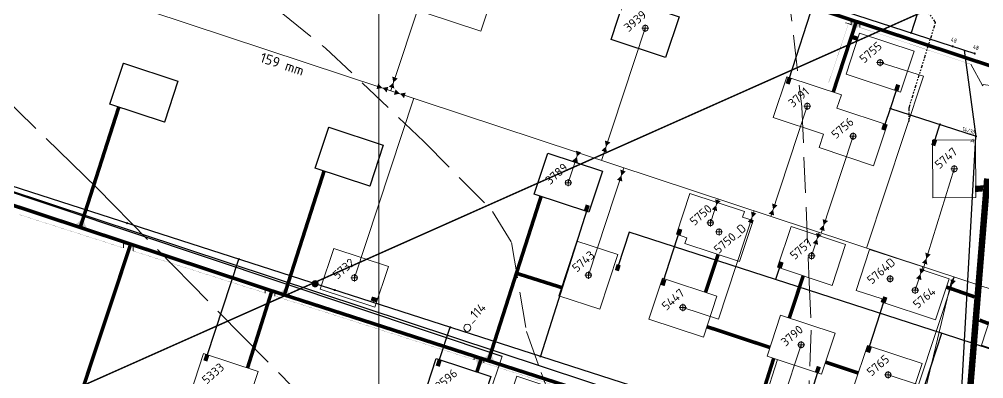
# Model space of a CAD drawing. Header units: millimetres. Extents: x 519 to 9564855, y -810 to 5021775.
# Drawn here: x 9528499 to 9529843, y 5002274 to 5002775 of the extents above; entities that cross this region are included whole.
import ezdxf

# ---------------------------------------------------------------- set-up
doc = ezdxf.new("R2010")
doc.units = ezdxf.units.MM
doc.header["$LTSCALE"] = 2
doc.header["$MEASUREMENT"] = 0
doc.header["$PDMODE"] = 2
doc.header["$PDSIZE"] = 5
for name, pattern in [('92051501$0$GROUND1', [60, 50, -10]), ('92051501$0$GROUND2', [35, 25, -10]), ('ACAD_ISO04W100', [30, 24, -3, 0, -3]), ('DASHED2', [9.525, 6.35, -3.175]), ('Трубопровод подводный под дном', [9.5, 2.25, -1, 1, -1, 1, -1, 2.25])]:
    doc.linetypes.add(name, pattern=pattern)
for name, color, linetype in [('160 скважин на 2012 год', 7, 'Continuous'), ('164 скв. на 2011 год (измененные)', 121, 'Continuous'), ('Existing roads', 41, 'Continuous'), ('Future Roads', 44, 'Continuous'), ('GRID_PULKOVO', 7, 'Continuous'), ('OilColl&Flowlines', 3, 'Continuous'), ('OLD WELLS(dr.bfr2000)', 24, 'Continuous'), ('ROAD_FIELD', 255, '92051501$0$GROUND2'), ('ROAD_GROUND', 9, 'Continuous'), ('Stage 9.Frame&Text', 7, 'Continuous'), ('МГ-земельный участок', 7, 'Continuous')]:
    doc.layers.add(name, color=color, linetype=linetype)
for name, color, linetype, lineweight in [('160 скважин на 2012 год - Электрика', 192, 'Continuous', 30), ('160 скважин на2012 год.Выкидные линии', 5, 'Continuous', 30), ('severniy kollektor', 3, 'ACAD_ISO04W100', 30), ('WELLS(drilled after 2000y)', 6, 'Continuous', 40), ('Нефтепровод', 94, 'g5_122_n', 30), ('Скважины на 2023 год', 201, 'Continuous', 20), ('Электро', 1, 'Continuous', 30), ('Электроснаб', 1, 'Continuous', 18), ('Электроснабжене', 1, 'Continuous', 18)]:
    doc.layers.add(name, color=color, linetype=linetype, lineweight=lineweight)
doc.styles.add('92051501$0$STANDARD', font='simplex.shx')
doc.styles.add('Elect', font='isocpeur.ttf')
doc.styles.add('GeoApp', font='', dxfattribs={"height": 1})
doc.styles.get("Standard").update_dxf_attribs({"font": 'isocpeur.ttf', "width": 0.5})
doc.styles.get('GeoApp').set_extended_font_data('D431', italic=True)
doc.linetypes.add('g5_122_n', pattern='A,1,-1,1.5,-0.3,["Н",GeoApp,S=1,R=0,X=0,Y=-0.5],-1.5,1.5,-1,4,-1,4,-1,3', length=20.8)
doc.linetypes.add('GAS_LINE', pattern='A,0.5,-0.2,["G",92051501$0$STANDARD,S=0.1,R=0,X=-0.1,Y=-0.05],-0.05', length=0.75)

# ---------------------------------------------------------------- blocks, each defined once
blk = doc.blocks.new('92051501$0$WELLPAD')
at = {"flags": 128}
blk.add_lwpolyline([(40, -30), (-40, -30), (-40, 30), (40, 30)], close=True, dxfattribs=at)

msp = doc.modelspace()

# ---------------------------------------------------------------- hatches: boundary and pattern name
at = {"linetype": 'ByBlock', "lineweight": 0, "ltscale": 80}
h = msp.add_hatch(color=9, dxfattribs=at)
h.set_gradient(color1=(194, 199, 198), color2=(201, 207, 205), tint=1)
h.paths.add_polyline_path([(9529830.72696, 5002534.74676), (9529841.00768, 5002535.19953), (9529842.01883, 5002543.79188), (9529830.66815, 5002543.13715)])
at = {"layer": '160 скважин на 2012 год - Электрика', "lineweight": 0, "ltscale": 7.5}
msp.add_hatch(color=1, dxfattribs=at).paths.add_polyline_path([(9528990.64879, 5002389.06483), (9528988.82273, 5002383.44246), (9528997.01937, 5002380.78032), (9528998.84543, 5002386.40269)])
at = {"layer": 'Future Roads', "linetype": 'ByBlock', "lineweight": 0, "ltscale": 25}
h = msp.add_hatch(color=41, dxfattribs=at)
edge = h.paths.add_edge_path()
edge.add_line((9529664.32811, 5002761.38502), (9529659.58208, 5002762.97686))
edge.add_arc((9529639.17922, 5002760.24894), 20.58442, 367.61544673, 401.50735806)
edge.add_line((9529654.59429, 5002773.89057), (9529672.75396, 5002767.88187))
edge.add_arc((9529684.39191, 5002744.07625), 26.4981, 476.05282574, 499.21610864)
h = msp.add_hatch(color=41, dxfattribs=at)
edge = h.paths.add_edge_path()
edge.add_line((9528585.09884, 5002495.69292), (9528589.84487, 5002494.10107))
edge.add_arc((9528610.24773, 5002496.82899), 20.58442, 187.61544673, 221.50735806)
edge.add_line((9528594.83266, 5002483.18736), (9528576.673, 5002489.19607))
edge.add_arc((9528565.03504, 5002513.00168), 26.4981, 296.05282574, 319.21610865)
h = msp.add_hatch(color=41, dxfattribs=at)
edge = h.paths.add_edge_path()
edge.add_line((9528868.84467, 5002400.18), (9528873.5907, 5002398.58816))
edge.add_arc((9528893.99356, 5002401.31608), 20.58442, 187.61544673, 221.50735806)
edge.add_line((9528878.57849, 5002387.67445), (9528860.41883, 5002393.68315))
edge.add_arc((9528848.78087, 5002417.48876), 26.4981, 296.05282574, 319.21610865)
h = msp.add_hatch(color=41, dxfattribs=at)
edge = h.paths.add_edge_path()
edge.add_line((9529141.90842, 5002292.83983), (9529137.16239, 5002294.43167))
edge.add_arc((9529116.75952, 5002291.70375), 20.58442, 367.61544673, 401.50735806)
edge.add_line((9529132.17459, 5002305.34538), (9529150.33426, 5002299.33668))
edge.add_arc((9529161.97221, 5002275.53107), 26.4981, 476.05282574, 499.21610864)
h = msp.add_hatch(color=41, dxfattribs=at)
edge = h.paths.add_edge_path()
edge.add_line((9529153.18339, 5002309.01816), (9529157.92942, 5002307.42631))
edge.add_arc((9529178.33228, 5002310.15423), 20.58442, 187.61544673, 221.50735806)
edge.add_line((9529162.91721, 5002296.5126), (9529144.75755, 5002302.52131))
edge.add_arc((9529133.11959, 5002326.32692), 26.4981, 296.05282574, 319.21610865)
at = {"layer": 'Электро', "ltscale": 7.5}
for points in [[(9529574.95264, 5002692.46344), (9529569.32052, 5002694.2592), (9529566.70255, 5002686.04835), (9529572.33467, 5002684.25258)], [(9529726.19363, 5002683.26218), (9529720.56151, 5002685.05794), (9529717.94354, 5002676.84709), (9529723.57566, 5002675.05133)], [(9529708.04716, 5002628.25104), (9529702.41504, 5002630.04681), (9529699.79706, 5002621.83595), (9529705.42918, 5002620.04019)], [(9529777.66434, 5002606.59327), (9529772.03222, 5002608.38903), (9529769.41424, 5002600.17818), (9529775.04636, 5002598.38241)], [(9529294.00992, 5002515.46256), (9529288.38755, 5002517.28861), (9529285.72541, 5002509.09197), (9529291.34778, 5002507.26592)], [(9529337.05838, 5002432.36401), (9529331.42625, 5002434.15977), (9529328.80828, 5002425.94892), (9529334.4404, 5002424.15315)], [(9529400.7008, 5002411.68533), (9529395.06868, 5002413.48109), (9529392.4507, 5002405.27024), (9529398.08283, 5002403.47448)], [(9529686.76109, 5002318.47832), (9529681.12897, 5002320.27408), (9529678.511, 5002312.06323), (9529684.14312, 5002310.26746)], [(9529087.65073, 5002299.15393), (9529082.02836, 5002300.97998), (9529079.36622, 5002292.78334), (9529084.9886, 5002290.95729)], [(9529615.77104, 5002290.51404), (9529610.14867, 5002292.3401), (9529607.48653, 5002284.14346), (9529613.10891, 5002282.3174)]]:
    msp.add_hatch(color=256, dxfattribs=at).paths.add_polyline_path(points)
at = {"layer": 'Электро', "ltscale": 25}
for points in [[(9529422.80696, 5002482.11016), (9529417.17484, 5002483.90592), (9529414.55687, 5002475.69507), (9529420.18899, 5002473.8993)], [(9529563.82313, 5002436.29123), (9529558.19101, 5002438.08699), (9529555.57303, 5002429.87614), (9529561.20515, 5002428.08038)], [(9529708.35615, 5002387.47398), (9529702.72403, 5002389.26974), (9529700.10605, 5002381.05889), (9529705.73818, 5002379.26312)]]:
    msp.add_hatch(color=256, dxfattribs=at).paths.add_polyline_path(points)
at = {"layer": 'Электро', "ltscale": 0.5}
msp.add_hatch(color=256, dxfattribs=at).paths.add_polyline_path([(9528764.00649, 5002306.5072), (9528758.37437, 5002308.30296), (9528755.7564, 5002300.09211), (9528761.38852, 5002298.29635)])
at = {"layer": 'Электроснаб', "linetype": 'ByBlock', "lineweight": 0, "ltscale": 7.5}
for points in [[(9529574.95264, 5002692.46344), (9529569.32052, 5002694.2592), (9529566.70255, 5002686.04835), (9529572.33467, 5002684.25258)], [(9529726.19363, 5002683.26218), (9529720.56151, 5002685.05794), (9529717.94354, 5002676.84709), (9529723.57566, 5002675.05133)], [(9529708.04716, 5002628.25104), (9529702.41504, 5002630.04681), (9529699.79706, 5002621.83595), (9529705.42918, 5002620.04019)], [(9529777.66434, 5002606.59327), (9529772.03222, 5002608.38903), (9529769.41424, 5002600.17818), (9529775.04636, 5002598.38241)], [(9529294.00992, 5002515.46256), (9529288.38755, 5002517.28861), (9529285.72541, 5002509.09197), (9529291.34778, 5002507.26592)], [(9529337.05838, 5002432.36401), (9529331.42625, 5002434.15977), (9529328.80828, 5002425.94892), (9529334.4404, 5002424.15315)], [(9529400.7008, 5002411.68533), (9529395.06868, 5002413.48109), (9529392.4507, 5002405.27024), (9529398.08283, 5002403.47448)], [(9529686.76109, 5002318.47832), (9529681.12897, 5002320.27408), (9529678.511, 5002312.06323), (9529684.14312, 5002310.26746)], [(9529087.65073, 5002299.15393), (9529082.02836, 5002300.97998), (9529079.36622, 5002292.78334), (9529084.9886, 5002290.95729)], [(9529615.77104, 5002290.51404), (9529610.14867, 5002292.3401), (9529607.48653, 5002284.14346), (9529613.10891, 5002282.3174)]]:
    msp.add_hatch(color=1, dxfattribs=at).paths.add_polyline_path(points)
at = {"layer": 'Электроснаб', "linetype": 'ByBlock', "lineweight": 0, "ltscale": 25}
for points in [[(9529422.80696, 5002482.11016), (9529417.17484, 5002483.90592), (9529414.55687, 5002475.69507), (9529420.18899, 5002473.8993)], [(9529563.82313, 5002436.29123), (9529558.19101, 5002438.08699), (9529555.57303, 5002429.87614), (9529561.20515, 5002428.08038)], [(9529708.35615, 5002387.47398), (9529702.72403, 5002389.26974), (9529700.10605, 5002381.05889), (9529705.73818, 5002379.26312)]]:
    msp.add_hatch(color=1, dxfattribs=at).paths.add_polyline_path(points)
at = {"layer": 'Электроснаб', "linetype": 'ByBlock', "lineweight": 0, "ltscale": 0.5}
msp.add_hatch(color=1, dxfattribs=at).paths.add_polyline_path([(9528764.00649, 5002306.5072), (9528758.37437, 5002308.30296), (9528755.7564, 5002300.09211), (9528761.38852, 5002298.29635)])
at = {"layer": 'Электроснабжене', "linetype": 'ByBlock', "lineweight": 0, "ltscale": 7.5}
for points in [[(9529574.95264, 5002692.46344), (9529569.32052, 5002694.2592), (9529566.70255, 5002686.04835), (9529572.33467, 5002684.25258)], [(9529726.19363, 5002683.26218), (9529720.56151, 5002685.05794), (9529717.94354, 5002676.84709), (9529723.57566, 5002675.05133)], [(9529708.04716, 5002628.25104), (9529702.41504, 5002630.04681), (9529699.79706, 5002621.83595), (9529705.42918, 5002620.04019)], [(9529777.66434, 5002606.59327), (9529772.03222, 5002608.38903), (9529769.41424, 5002600.17818), (9529775.04636, 5002598.38241)], [(9529294.00992, 5002515.46256), (9529288.38755, 5002517.28861), (9529285.72541, 5002509.09197), (9529291.34778, 5002507.26592)], [(9529337.05838, 5002432.36401), (9529331.42625, 5002434.15977), (9529328.80828, 5002425.94892), (9529334.4404, 5002424.15315)], [(9529400.7008, 5002411.68533), (9529395.06868, 5002413.48109), (9529392.4507, 5002405.27024), (9529398.08283, 5002403.47448)], [(9529686.76109, 5002318.47832), (9529681.12897, 5002320.27408), (9529678.511, 5002312.06323), (9529684.14312, 5002310.26746)], [(9529087.65073, 5002299.15393), (9529082.02836, 5002300.97998), (9529079.36622, 5002292.78334), (9529084.9886, 5002290.95729)], [(9529615.77104, 5002290.51404), (9529610.14867, 5002292.3401), (9529607.48653, 5002284.14346), (9529613.10891, 5002282.3174)]]:
    msp.add_hatch(color=1, dxfattribs=at).paths.add_polyline_path(points)
at = {"layer": 'Электроснабжене', "linetype": 'ByBlock', "lineweight": 0, "ltscale": 25}
for points in [[(9529422.80696, 5002482.11016), (9529417.17484, 5002483.90592), (9529414.55687, 5002475.69507), (9529420.18899, 5002473.8993)], [(9529563.82313, 5002436.29123), (9529558.19101, 5002438.08699), (9529555.57303, 5002429.87614), (9529561.20515, 5002428.08038)], [(9529708.35615, 5002387.47398), (9529702.72403, 5002389.26974), (9529700.10605, 5002381.05889), (9529705.73818, 5002379.26312)]]:
    msp.add_hatch(color=1, dxfattribs=at).paths.add_polyline_path(points)
at = {"layer": 'Электроснабжене', "linetype": 'ByBlock', "lineweight": 0, "ltscale": 0.5}
msp.add_hatch(color=1, dxfattribs=at).paths.add_polyline_path([(9528764.00649, 5002306.5072), (9528758.37437, 5002308.30296), (9528755.7564, 5002300.09211), (9528761.38852, 5002298.29635)])

# ---------------------------------------------------------------- linework, layer by layer
at = {"color": 4, "linetype": 'GAS_LINE', "lineweight": 0, "ltscale": 50}
for p, q in [((9529654.215, 5002769.173, -0.126), (9529650.28401, 5002770.496, -0.126)), ((9529658.179, 5002767.476, -0.127), (9529654.215, 5002769.173, -0.126)), ((9529658.179, 5002767.476, -0.127), (9529658.16082, 5002772.10296, -0.127)), ((9529658.16082, 5002772.10296, 24.39172), (9529670.01359, 5002768.5532, -0.073)), ((9529670.032, 5002763.867, -0.073), (9529670.01359, 5002768.5532, -0.073)), ((9529840.963, 5002682.79477, -0.146), (9529824.5, 5002712.644, -0.114)), ((9529841.499, 5002682.741, -0.146), (9529840.963, 5002682.79477, -0.146)), ((9529841.64465, 5002684.19274, 24.8), (9529841.499, 5002682.741, -0.146)), ((9529855.399, 5002682.741, 0.162), (9529841.64465, 5002684.19274, 24.8))]:
    msp.add_line(p, q, dxfattribs=at)
at = {"color": 4, "linetype": 'GAS_LINE', "lineweight": 0, "ltscale": 20}
for p, q in [((9528644.59695, 5002456.61685, -1.54238), (9528644.58807, 5002462.75103)), ((9528644.58807, 5002462.75103), (9528657.86104, 5002458.56165)), ((9528657.86991, 5002452.42747, 11.69047), (9528657.86104, 5002458.56165)), ((9528842.12145, 5002393.78938, -0.87103), (9528842.11563, 5002399.70126)), ((9528855.39431, 5002389.61138, 7.81847), (9528855.38849, 5002395.52326, 8.68951)), ((9529133.14549, 5002300.77932, 11.69047), (9529133.14354, 5002303.74432, -0.21852)), ((9529133.14354, 5002303.74432, -0.21852), (9529146.36607, 5002299.46745, -0.61752)), ((9529146.36214, 5002296.54005, 11.69047), (9529146.36607, 5002299.46745, -0.61752)), ((9529516.33851, 5002178.34748, -0.00001), (9529555.18465, 5002301.11202, 0.00001))]:
    msp.add_line(p, q, dxfattribs=at)
at = {"color": 0, "linetype": 'ByBlock', "lineweight": 0, "ltscale": 80}
for p, q in [((9528644.59145, 5002456.60838, -0.80703), (9528644.58807, 5002462.75103)), ((9528644.58807, 5002462.75103), (9528657.86104, 5002458.56165)), ((9528657.86442, 5002452.419, -0.80703), (9528657.86104, 5002458.56165)), ((9528842.12145, 5002393.78938, -0.87103), (9528842.11563, 5002399.70126)), ((9528842.11563, 5002399.70126), (9528855.38849, 5002395.52326, 8.68951)), ((9528855.39431, 5002389.61138, 7.81847), (9528855.38849, 5002395.52326, 8.68951))]:
    msp.add_line(p, q, dxfattribs=at)
at = {"color": 5, "linetype": 'Трубопровод подводный под дном', "lineweight": 30, "elevation": -26.715}
msp.add_lwpolyline([(9529738.8718, 5002632.9028), (9529738.5563, 5002652.0159), (9529775.5904, 5002770.8692), (9529738.7174, 5002822.9838), (9529774.8106, 5002999.6744), (9529775.9477, 5003023.3157), (9529768.2218, 5003075.0578), (9529760.4861, 5003111.9553), (9529752.2433, 5003141.9771), (9529740.5233, 5003174.607), (9529730.8312, 5003198.9422), (9529723.1535, 5003213.7883), (9529699.4124, 5003291.8568), (9529686.7263, 5003319.5429), (9529673.6971, 5003338.0508), (9529659.1637, 5003353.609), (9529603.7457, 5003395.3937), (9528631.6617, 5003875.9393), (9528080.7774, 5004147.6021), (9527413.1919, 5004600.0364)], dxfattribs=at)
at = {"color": 4, "linetype": 'GAS_LINE', "lineweight": 0, "ltscale": 20, "const_width": 0.2}
for points, elevation in [([(9529626.716, 5002687.466), (9529654.215, 5002769.173), (9529658.179, 5002767.476), (9529658.16082, 5002772.10296), (9529670.01359, 5002768.5532), (9529670.032, 5002763.867), (9529824.5, 5002712.644), (9529840.963, 5002682.79477), (9529841.499, 5002682.741), (9529841.64465, 5002684.19274), (9529855.399, 5002682.741), (9529855.399, 5002680.777), (9529877.073, 5002695.1), (9530032.427, 5002643.868), (9530032.73803, 5002644.803), (9530032.72697, 5002650.9703), (9530036.94394, 5002663.6103), (9530036.955, 5002657.443), (9530073.335, 5002767.206)], -1.291), ([(9529650.28401, 5002770.496), (9529654.215, 5002769.173)], -0.126), ([(9528499.74445, 5002503.00638), (9528644.59695, 5002456.61685), (9528644.58807, 5002462.75103), (9528657.86104, 5002458.56165), (9528657.86991, 5002452.42747), (9528842.12145, 5002393.78938), (9528842.11563, 5002399.70126), (9528855.38849, 5002395.52326), (9528855.39345, 5002389.61838), (9529133.14306, 5002300.78947), (9529133.14354, 5002303.74432), (9529146.36607, 5002299.46745), (9529146.36214, 5002296.54005), (9529424.46426, 5002207.7853)], -1.05303)]:
    msp.add_lwpolyline(points, dxfattribs=dict(at, elevation=elevation))
at = {"color": 3, "linetype": 'ByBlock', "lineweight": 0, "ltscale": 80}
for points in [[(9529698.3, 5002714.9), (9529758.61292, 5002696.08962)], [(9529758.61292, 5002696.08962), (9529679.33547, 5002456.49577)], [(9529660.6, 5002612.4), (9529615.95329, 5002477.46783)], [(9529292, 5002418.7), (9529341.49398, 5002568.28166)], [(9529747, 5002397.6), (9529757.88746, 5002430.50428)]]:
    msp.add_lwpolyline(points, dxfattribs=at)
at = {"color": 9, "linetype": 'ByBlock', "lineweight": 0, "ltscale": 80, "const_width": 0.2, "elevation": 0.00005}
msp.add_lwpolyline([(9529830.72696, 5002534.74676), (9529841.00768, 5002535.19953), (9529842.01883, 5002543.79188), (9529830.66815, 5002543.13715), (9529830.72696, 5002534.74676)], dxfattribs=at)
at = {"layer": '160 скважин на 2012 год', "color": 0, "linetype": 'ByBlock', "lineweight": 0, "elevation": 0.00005}
msp.add_lwpolyline([(9528918.69218, 5002399.0859), (9528994.6727, 5002373.94532), (9529013.52814, 5002430.93072), (9528937.54761, 5002456.0713)], close=True, dxfattribs=at)
at = {"layer": '160 скважин на 2012 год', "color": 0, "linetype": 'ByBlock', "lineweight": 0}
msp.add_circle((9528966.1, 5002415.1), 4, dxfattribs=at)
msp.add_point((9528966.1, 5002415.1), dxfattribs=at)
at = {"layer": '160 скважин на 2012 год - Электрика', "color": 1, "linetype": 'ByBlock', "lineweight": 0, "ltscale": 80}
msp.add_line((9528993.71297, 5002384.35599), (9528992.59275, 5002380.62418), dxfattribs=at)
at = {"layer": '160 скважин на 2012 год - Электрика', "color": 1, "linetype": 'ByBlock', "lineweight": 0, "ltscale": 80, "const_width": 5, "flags": 128}
msp.add_lwpolyline([(9528908.97894, 5002406.78155, 1), (9528913.97884, 5002406.75008, 1)], format="xyb", close=True, dxfattribs=at)
at = {"layer": '160 скважин на2012 год.Выкидные линии', "color": 3, "linetype": 'ByBlock', "lineweight": 0, "ltscale": 80}
msp.add_lwpolyline([(9528966.1, 5002415.1), (9529048.82728, 5002665.12)], dxfattribs=at)
at = {"layer": '164 скв. на 2011 год (измененные)', "color": 0, "linetype": 'ByBlock', "lineweight": 0, "elevation": 0.00005}
for points in [[(9529650.89218, 5002698.8859), (9529726.8727, 5002673.74532), (9529745.72814, 5002730.73072), (9529669.74761, 5002755.8713)], [(9529771.19268, 5002606.66025), (9529771.75362, 5002526.63042), (9529831.77599, 5002527.05112), (9529831.21506, 5002607.08095)], [(9529555.39218, 5002429.6859), (9529631.3727, 5002404.54532), (9529650.22814, 5002461.53072), (9529574.24761, 5002486.6713)], [(9529275.876, 5002466.07056), (9529250.9117, 5002390.03193), (9529307.94067, 5002371.30871), (9529332.90497, 5002447.34733)], [(9529376.19218, 5002357.5859), (9529452.1727, 5002332.44532), (9529471.02814, 5002389.43072), (9529395.04761, 5002414.5713)], [(9529661.89218, 5002263.8859), (9529737.8727, 5002238.74532), (9529756.72814, 5002295.73072), (9529680.74761, 5002320.8713)], [(9529173.39218, 5002221.0859), (9529249.3727, 5002195.94532), (9529268.22814, 5002252.93072), (9529192.24761, 5002278.0713)]]:
    msp.add_lwpolyline(points, close=True, dxfattribs=at)
for points in [[(9529619.40218, 5002615.15395), (9529613.19218, 5002596.3859), (9529689.1727, 5002571.24532), (9529708.02814, 5002628.23072), (9529638.11813, 5002651.36267)], [(9529700.98384, 5002385.79183), (9529699.59218, 5002381.5859), (9529775.5727, 5002356.44532), (9529794.42814, 5002413.43072), (9529757.99677, 5002425.4852)]]:
    msp.add_lwpolyline(points, dxfattribs=at)
at = {"layer": '164 скв. на 2011 год (измененные)', "color": 0, "linetype": 'ByBlock', "lineweight": 0}
msp.add_lwpolyline([(9529506.69493, 5002499.57258), (9529509.32814, 5002507.53072), (9529433.34761, 5002532.6713), (9529414.49218, 5002475.6859), (9529429.12538, 5002470.84404)], dxfattribs=at)
msp.add_lwpolyline([(9529839.28693, 5002321.3859), (9529915.26746, 5002296.24532), (9529934.12289, 5002353.23072), (9529858.14237, 5002378.3713)], close=True, dxfattribs=at)
for centre in [(9529698.3, 5002714.9), (9529660.6, 5002612.4), (9529801.6, 5002566.8), (9529461.9, 5002491.7), (9529602.8, 5002445.7), (9529292, 5002418.7), (9529747, 5002397.6), (9529423.6, 5002373.6), (9529709.3, 5002279.9)]:
    msp.add_circle(centre, 4, dxfattribs=at)
for p in [(9529698.3, 5002714.9), (9529660.6, 5002612.4), (9529801.6, 5002566.8), (9529461.9, 5002491.7), (9529602.8, 5002445.7), (9529292, 5002418.7), (9529747, 5002397.6), (9529423.6, 5002373.6), (9529709.3, 5002279.9)]:
    msp.add_point(p, dxfattribs=at)
at = {"layer": 'DEFPOINTS', "lineweight": 0, "ltscale": 80}
msp.add_point((9529371.3, 5002762.9), dxfattribs=at)
at = {"layer": 'Existing roads', "linetype": 'ByBlock', "lineweight": 0, "ltscale": 80, "const_width": 6, "elevation": 0.00005}
msp.add_lwpolyline([(9529658.21163, 5002750.94136), (9529667.13899, 5002747.98746)], dxfattribs=at)
at = {"layer": 'Existing roads', "lineweight": 0, "const_width": 5, "elevation": 0.00005, "flags": 128}
for points in [[(9529472.63129, 5002447.6193), (9529454.97857, 5002394.26877)], [(9528817.37631, 5002289.62076), (9528851.04517, 5002396.30949)], [(9529550.06028, 5002302.80759), (9529512.19187, 5002182.97126)]]:
    msp.add_lwpolyline(points, dxfattribs=at)
at = {"layer": 'Existing roads', "lineweight": 0, "const_width": 5, "flags": 128}
for points in [[(9529191.80543, 5002421.3745), (9529254.67657, 5002401.51874)], [(9529591.22009, 5002417.8311), (9529571.56946, 5002358.44245)], [(9529456.99026, 5002347.00508), (9529544.779, 5002317.95738)], [(9529622.30726, 5002297.49439), (9529668.00905, 5002282.37249)]]:
    msp.add_lwpolyline(points, dxfattribs=at)
at = {"layer": 'Existing roads', "lineweight": 0, "const_width": 5}
msp.add_lwpolyline([(9528859.47942, 5002394.1399), (9530331.5411, 5001919.29882)], dxfattribs=at)
at = {"layer": 'Existing roads', "lineweight": 0, "const_width": 5, "elevation": 0.00005}
msp.add_lwpolyline([(9529829.661, 5002388.50467), (9529790.70564, 5002402.18049)], dxfattribs=at)
at = {"layer": 'Future Roads', "color": 41, "linetype": 'ByBlock', "lineweight": 0, "const_width": 5}
for points in [[(9531951.99889, 5002015.76548), (9529174.31087, 5002934.40004)], [(9528859.47942, 5002394.1399), (9527954.84478, 5002693.46712)]]:
    msp.add_lwpolyline(points, dxfattribs=at)
at = {"layer": 'Future Roads', "color": 41, "linetype": 'ByBlock', "lineweight": 0, "const_width": 5, "elevation": 0.00005}
for points in [[(9529632.87537, 5002673.49955), (9529665.11244, 5002772.03409)], [(9528638.03888, 5002652.86752), (9528584.31671, 5002485.18626)], [(9528923.9495, 5002563.89709), (9528868.61783, 5002391.19214)], [(9529226.12666, 5002528.50024), (9529152.76972, 5002299.53362)], [(9529136.74228, 5002283.87824), (9529143.05795, 5002303.18247)]]:
    msp.add_lwpolyline(points, dxfattribs=at)
at = {"layer": 'Future Roads', "color": 41, "linetype": 'ByBlock', "lineweight": 0, "const_width": 5}
msp.add_lwpolyline([(9528654.70895, 5002462.17375), (9528516.63994, 5002046.33608, -0.2401171577), (9528447.48054, 5002033.54833), (9527738.05694, 5002268.28374)], format="xyb", dxfattribs=at)
at = {"layer": 'Future Roads', "color": 254, "linetype": 'ByBlock', "lineweight": 0, "const_width": 5, "elevation": 0.00005}
msp.add_lwpolyline([(9529848.87391, 5002351.41073), (9529836.60831, 5002356.15957)], dxfattribs=at)
at = {"layer": 'GRID_PULKOVO', "lineweight": 0}
msp.add_line((9529000, 5011000), (9529000, 4992000), dxfattribs=at)
at = {"layer": 'OilColl&Flowlines', "color": 3, "linetype": 'ByBlock', "lineweight": 0, "ltscale": 25}
msp.add_line((9529016.72284, 5002675.83288), (9529185.00922, 5003184.43245), dxfattribs=at)
at = {"layer": 'OilColl&Flowlines', "color": 3, "linetype": 'ByBlock', "lineweight": 0}
for p, q in [((9528113.79608, 5002974.50562), (9533711.21889, 5001122.41542)), ((9529371.3, 5002762.9), (9529310.31635, 5002578.5936)), ((9529596.9, 5002654.3), (9529546.04339, 5002500.59981)), ((9529264, 5002547.6), (9529277.79331, 5002589.2865))]:
    msp.add_line(p, q, dxfattribs=at)
at = {"layer": 'OilColl&Flowlines', "linetype": 'ByBlock', "lineweight": 0, "ltscale": 200}
for p, q in [((9529801.6, 5002566.8), (9529758.99178, 5002430.13888)), ((9529461.9, 5002491.7), (9529472.85743, 5002524.81577)), ((9529473.06772, 5002357.26512, 0.00007), (9529523.01582, 5002508.21923)), ((9529602.8, 5002445.7), (9529613.57212, 5002478.25572)), ((9529751.6733, 5002265.72329), (9529801.42935, 5002416.09702)), ((9529423.7, 5002373.6), (9529473.06772, 5002357.26512, 0.00007)), ((9529709.3, 5002279.9), (9529751.6733, 5002265.72329))]:
    msp.add_line(p, q, dxfattribs=at)
at = {"layer": 'OilColl&Flowlines', "linetype": 'ByBlock', "lineweight": 0}
msp.add_line((9529588.2, 5002321.8), (9529482.84435, 5002003.39137), dxfattribs=at)
at = {"layer": 'OilColl&Flowlines', "color": 3, "linetype": 'ByBlock', "lineweight": 0}
for points in [[(9529022.68852, 5002694.05327, 8, 0, 0), (9529020.30802, 5002687.04144, 0, 8, 0), (9529017.92567, 5002680.02418, 8, 8, 0)], [(9529012.19479, 5002677.32061, 8, 0, 0), (9529005.14137, 5002679.57491, 0, 8, 0), (9528998.08249, 5002681.83096, 8, 8, 0)], [(9529036.4672, 5002669.28374, 8, 0, 0), (9529029.41377, 5002671.53804, 0, 8, 0), (9529022.35489, 5002673.79409, 8, 8, 0)], [(9529318.75803, 5002604.93037, 8, 0, 0), (9529316.37753, 5002597.91853, 0, 8, 0), (9529313.99519, 5002590.90127, 8, 8, 0)], [(9529278.36755, 5002590.83941, 8, 0, 0), (9529275.98705, 5002583.82757, 0, 8, 0), (9529273.6047, 5002576.81031, 8, 8, 0)], [(9529340.29077, 5002564.46274, 8, 0, 0), (9529337.91027, 5002557.4509, 0, 8, 0), (9529335.52792, 5002550.43364, 8, 8, 0)], [(9529472.37435, 5002523.17323, 8, 0, 0), (9529469.99385, 5002516.16139, 0, 8, 0), (9529467.61151, 5002509.14413, 8, 8, 0)], [(9529551.61726, 5002517.26272, 8, 0, 0), (9529549.23675, 5002510.25088, 0, 8, 0), (9529546.85441, 5002503.23362, 8, 8, 0)], [(9529621.96603, 5002495.45711, 8, 0, 0), (9529619.58553, 5002488.44527, 0, 8, 0), (9529617.20318, 5002481.42801, 8, 8, 0)], [(9529612.946, 5002476.18086, 8, 0, 0), (9529610.56549, 5002469.16902, 0, 8, 0), (9529608.18315, 5002462.15176, 8, 8, 0)], [(9529765.00434, 5002448.80013, 8, 0, 0), (9529762.62383, 5002441.78829, 0, 8, 0), (9529760.24149, 5002434.77103, 8, 8, 0)], [(9529756.84731, 5002427.17817, 8, 0, 0), (9529754.46681, 5002420.16634, 0, 8, 0), (9529752.08446, 5002413.14908, 8, 8, 0)], [(9529800.07435, 5002411.81933, 8, 0, 0), (9529797.69385, 5002404.80749, 0, 8, 0), (9529795.3115, 5002397.79023, 8, 8, 0)]]:
    msp.add_lwpolyline(points, format="xyseb", dxfattribs=at)
at = {"layer": 'OilColl&Flowlines', "color": 3, "linetype": 'ByBlock', "lineweight": 0, "elevation": 0}
msp.add_lwpolyline([(9529522.31398, 5002505.91555, 8, 0, 0), (9529519.93348, 5002498.90372, 0, 8, 0), (9529517.55113, 5002491.88646, 8, 8, 0)], format="xyseb", dxfattribs=at)
at = {"layer": 'OLD WELLS(dr.bfr2000)', "lineweight": 0}
msp.add_circle((9529123.4, 5002345.4), 5, dxfattribs=at)
at = {"layer": 'ROAD_FIELD', "color": 0, "linetype": '92051501$0$GROUND1', "lineweight": 0}
msp.add_lwpolyline([(9526935.437, 5004963.955), (9527193.41818, 5004344.27112), (9527450.38626, 5003684.4282), (9527989.53769, 5003152.50492), (9528107.38116, 5003027.9094), (9528607.94222, 5002539.88503), (9529298.35573, 5001837.34368), (9529522.87428, 5001612.96816), (9529662.137, 5001472.855), (9529971.037, 5001333.555), (9529994.03437, 5001320.86328)], dxfattribs=at)
at = {"layer": 'ROAD_FIELD', "lineweight": 0}
for points in [[(9527697.9529, 5003749.4838), (9527829.537, 5003652.655), (9527956.6319, 5003538.88929), (9528345.237, 5003190.455), (9528389.237, 5003167.955), (9528520.78893, 5003090.98643), (9528606.337, 5003025.955), (9528670.737, 5002952.555), (9528812.237, 5002826.755), (9528926.137, 5002734.855), (9529063.037, 5002604.955), (9529158.637, 5002507.655), (9529185.12703, 5002464.10354), (9529205.837, 5002340.355), (9529226.037, 5002283.255), (9529271.437, 5002164.755), (9529326.037, 5002072.855), (9529375.937, 5001953.155), (9529468.337, 5001796.455), (9529605.84662, 5001506.11208)], [(9529543.437, 5003454.155), (9529555.137, 5003436.955), (9529562.137, 5003395.855), (9529556.137, 5003294.055), (9529551.737, 5003171.155), (9529549.737, 5003065.955), (9529556.93674, 5002950.49078), (9529569.237, 5002822.455), (9529589.237, 5002653.155), (9529599.637, 5002409.055), (9529602.24631, 5002342.01935), (9529587.137, 5001963.455), (9529592.837, 5001688.655), (9529596.56808, 5001546.46579)]]:
    msp.add_lwpolyline(points, dxfattribs=at)
at = {"layer": 'ROAD_GROUND', "color": 8, "lineweight": 0, "const_width": 9}
msp.add_lwpolyline([(9529447.10622, 5000964.21329), (9529694.8, 5001469.8), (9529812.4, 5001740.6), (9529811.2732, 5002107.54506), (9529847.42377, 5002553.29213)], dxfattribs=at)
at = {"layer": 'severniy kollektor', "linetype": 'Continuous', "lineweight": 0, "elevation": -0.6055}
msp.add_lwpolyline([(9529801.1663, 5002416.1459), (9529797.1779, 5002408.8741), (9529729.5009, 5002126.1811)], dxfattribs=at)
at = {"layer": 'severniy kollektor', "linetype": 'Continuous', "lineweight": 0}
msp.add_lwpolyline([(9529172.00405, 5002305.90097), (9529114.9734, 5002135.6546), (9529111.8907, 5002118.8999), (9529090.1766, 5002054.6441), (9528946.9422, 5001656.701), (9528924.8396, 5001608.2294), (9528882.0575, 5001529.5259), (9528812.9724, 5001414.4456), (9528795.2721, 5001387.5684), (9528772.12, 5001341.53)], dxfattribs=at)
at = {"layer": 'Stage 9.Frame&Text', "linetype": 'ByBlock', "lineweight": 0, "elevation": 0.00005}
for points in [[(9529066.19218, 5002783.7859), (9529142.1727, 5002758.64532), (9529161.02814, 5002815.63072), (9529085.04761, 5002840.7713)], [(9528625.59217, 5002656.98591), (9528701.5727, 5002631.84533), (9528720.42813, 5002688.83072), (9528644.44761, 5002713.9713)], [(9528911.59217, 5002567.98591), (9528987.5727, 5002542.84533), (9529006.42813, 5002599.83072), (9528930.44761, 5002624.9713)]]:
    msp.add_lwpolyline(points, close=True, dxfattribs=at)
at = {"layer": 'Stage 9.Frame&Text', "color": 0, "linetype": 'ByBlock', "lineweight": 0, "elevation": 0.00005}
msp.add_lwpolyline([(9529638.11813, 5002651.36267), (9529644.32813, 5002670.13072), (9529568.34761, 5002695.2713), (9529549.49217, 5002638.28591), (9529619.40218, 5002615.15395)], dxfattribs=at)
at = {"layer": 'Stage 9.Frame&Text', "color": 0, "linetype": 'ByBlock', "lineweight": 0}
for centre in [(9529371.3, 5002762.9), (9529596.9, 5002654.3), (9529264, 5002547.6)]:
    msp.add_circle(centre, 4, dxfattribs=at)
for p in [(9529371.3, 5002762.9), (9529596.9, 5002654.3), (9529264, 5002547.6)]:
    msp.add_point(p, dxfattribs=at)
at = {"layer": 'WELLS(drilled after 2000y)', "color": 0, "linetype": 'ByBlock', "lineweight": 0}
for points in [[(9529540.78202, 5002305.87759), (9529616.76254, 5002280.73701), (9529635.61798, 5002337.72241), (9529559.63745, 5002362.86299)], [(9528737.28202, 5002252.47759), (9528813.26254, 5002227.33701), (9528832.11798, 5002284.32241), (9528756.13745, 5002309.46299)]]:
    msp.add_lwpolyline(points, close=True, dxfattribs=at)
msp.add_circle((9529588.2, 5002321.8), 4, dxfattribs=at)
at = {"layer": 'WELLS(drilled after 2000y)', "color": 0, "linetype": 'ByBlock', "lineweight": 0, "ltscale": 80}
msp.add_point((9529588.2, 5002321.8), dxfattribs=at)
at = {"layer": 'МГ-земельный участок', "color": 0, "linetype": 'DASHED2', "lineweight": 25, "ltscale": 5, "const_width": 2}
msp.add_lwpolyline([(9522167.80801, 4999999.48247), (9521654, 5002362), (9522840, 5002532), (9525642, 5002155), (9528521, 5002235), (9531281, 5003464), (9533105, 5001043), (9546614, 4998215), (9544978, 4995525), (9543652, 4996420), (9539605, 4995735), (9529554.6705, 4998798.09585), (9529554.71722, 4998845.23995), (9529525.402, 4998845.269), (9529525.36994, 4998882.97318), (9529309.91997, 4998882.84552), (9526935, 5000017), (9526935, 4999132), (9522906, 5001105), (9522683.367, 5000265.06642), (9522496, 5000315)], close=True, dxfattribs=at)
at = {"layer": 'Нефтепровод', "lineweight": 30}
msp.add_lwpolyline([(9529171.80367, 5002305.286), (9528040.32194, 5002684.31988), (9529728.54781, 5002125.71652), (9529729.30051, 5002125.56612), (9530182.19111, 5001978.09992), (9530183.02821, 5001977.79082), (9531325.76966, 5001605.88094)], dxfattribs=at)
at = {"layer": 'Скважины на 2023 год', "color": 0, "linetype": 'ByBlock', "lineweight": 0}
for points in [[(9529429.12538, 5002470.84404), (9529426.49218, 5002462.8859), (9529502.4727, 5002437.74532), (9529521.32814, 5002494.73072), (9529506.69493, 5002499.57258)], [(9529757.99677, 5002425.4852), (9529759.42795, 5002429.88992), (9529683.34343, 5002454.61128), (9529664.80241, 5002397.54789), (9529700.98384, 5002385.79183)]]:
    msp.add_lwpolyline(points, dxfattribs=at)
for centre in [(9529473.9, 5002478.9), (9529712.1, 5002413.7)]:
    msp.add_circle(centre, 4, dxfattribs=at)
for p in [(9529473.9, 5002478.9), (9529712.1, 5002413.7)]:
    msp.add_point(p, dxfattribs=at)
at = {"layer": 'Электро'}
for p, q in [((9529760.61537, 5002815.57284), (9529741.38123, 5002756.36967)), ((9529571.47618, 5002692.21133), (9529606.55633, 5002800.17694)), ((9529815.20071, 5002732.38427), (9529831.77907, 5002612.09351)), ((9529712.66258, 5002651.04963, 0.00005), (9529720.89955, 5002676.41417, 0.00005)), ((9529774.76409, 5002607.53938, 0.00005), (9529781.61711, 5002628.63155, 0.00005)), ((9529809.09912, 5002204.9174), (9529831.77907, 5002612.09351)), ((9529290.05987, 5002509.18816), (9529225.23775, 5002305.63231)), ((9529348.76077, 5002478.82024, 0), (9529333.38603, 5002431.50165, 0)), ((9529786.34215, 5002336.75149, -25.0647), (9529348.76077, 5002478.82024, -25.0647)), ((9529409.17723, 5002449.60662, 0.00001), (9529417.55195, 5002475.38133, 0.00005)), ((9529396.98243, 5002412.03189, 0), (9529409.17723, 5002449.60662, 0.00001)), ((9528761.0773, 5002306.82894), (9528805.3987, 5002440.94438)), ((9529558.11313, 5002429.23157), (9529552.71436, 5002412.60299, -25.0647)), ((9529698.1595, 5002365.38159, -25.0647), (9529704.51278, 5002384.94587)), ((9529683.24762, 5002319.1264, -0.00007), (9529698.1595, 5002365.38159, -25.0647)), ((9529084.28684, 5002299.74038, -0.00007), (9529099.70787, 5002346.08997)), ((9529783.77551, 5002337.58479, -25.0647), (9529749.98686, 5002233.5873)), ((9530913.57374, 5001970.77526, -25.0647), (9529786.34215, 5002336.75149, -25.0647)), ((9529582.25809, 5002190.56639), (9529611.65977, 5002283.5145))]:
    msp.add_line(p, q, dxfattribs=at)
at = {"layer": 'Электро', "ltscale": 7.5}
msp.add_line((9529705.51455, 5002629.06242, 0.00005), (9529712.65918, 5002651.05133, 0.00005), dxfattribs=at)
at = {"layer": 'Электро'}
for points in [[(9529830.76794, 5002727.32617), (9529303.47414, 5002898.65431), (9529275.62092, 5002907.98189)], [(9529588.83471, 5002188.46544), (9528028.39242, 5002691.36972), (9528003.92431, 5002616.06462)], [(9529832.49236, 5002611.86174), (9529711.9128, 5002651.04152)]]:
    msp.add_lwpolyline(points, dxfattribs=at)
at = {"layer": 'Электро', "color": 1, "linetype": 'ByBlock', "lineweight": 0, "ltscale": 25, "const_width": 1.5}
msp.add_lwpolyline([(9529740.66803, 5002756.6017, 1), (9529742.09461, 5002756.13818, 1)], format="xyb", close=True, dxfattribs=at)
at = {"layer": 'Электро', "ltscale": 25, "const_width": 1.5}
for points, elevation in [([(9529798.54212, 5002737.79697, 1), (9529799.96871, 5002737.33345, 1)], -0.00005), ([(9529711.94946, 5002651.28193, 1), (9529713.37604, 5002650.8184, 1)], 0.00005)]:
    msp.add_lwpolyline(points, format="xyb", close=True, dxfattribs=dict(at, elevation=elevation))
for points in [[(9529829.34136, 5002727.78969, 1), (9529830.76794, 5002727.32617, 1)], [(9528648.8796, 5002491.3916, 1), (9528650.30619, 5002490.92807, 1)], [(9528804.6854, 5002441.17615, 1), (9528806.11199, 5002440.71262, 1)], [(9528938.10251, 5002398.17646, 1), (9528939.52909, 5002397.71294, 1)], [(9529098.99458, 5002346.32174, 1), (9529100.42116, 5002345.85821, 1)], [(9529224.52445, 5002305.86407, 1), (9529225.95104, 5002305.40054, 1)]]:
    msp.add_lwpolyline(points, format="xyb", close=True, dxfattribs=at)
at = {"layer": 'Электро', "elevation": 0.00005}
msp.add_lwpolyline([(9529780.90382, 5002628.86331, 1), (9529782.33041, 5002628.39979, 1)], format="xyb", close=True, dxfattribs=at)
at = {"layer": 'Электро', "const_width": 1.5}
msp.add_lwpolyline([(9529831.06578, 5002612.32528, 1), (9529832.49237, 5002611.86175, 1)], format="xyb", close=True, dxfattribs=at)
at = {"layer": 'Электроснаб', "color": 1, "lineweight": 0}
for p, q in [((9529571.47618, 5002692.21133), (9529606.55633, 5002800.17694)), ((9529815.20071, 5002732.38427), (9529831.77907, 5002612.09351)), ((9529712.66258, 5002651.04963, 0.00005), (9529720.89955, 5002676.41417, 0.00005)), ((9529774.76409, 5002607.53938, 0.00005), (9529781.61711, 5002628.63155, 0.00005)), ((9529809.09912, 5002204.9174), (9529831.77907, 5002612.09351)), ((9529290.05987, 5002509.18816), (9529225.23775, 5002305.63231)), ((9529348.76077, 5002478.82024, 0), (9529333.38603, 5002431.50165, 0)), ((9529409.17723, 5002449.60662, 0.00001), (9529417.55195, 5002475.38133, 0.00005)), ((9529396.98243, 5002412.03189, 0), (9529409.17723, 5002449.60662, 0.00001)), ((9528761.0773, 5002306.82894), (9528805.3987, 5002440.94438)), ((9529084.28684, 5002299.74038, -0.00007), (9529099.70787, 5002346.08997)), ((9529582.25809, 5002190.56639), (9529611.65977, 5002283.5145))]:
    msp.add_line(p, q, dxfattribs=at)
at = {"layer": 'Электроснаб', "color": 1, "linetype": 'ByBlock', "lineweight": 0, "ltscale": 7.5}
msp.add_line((9529705.51455, 5002629.06242, 0.00005), (9529712.65918, 5002651.05133, 0.00005), dxfattribs=at)
at = {"layer": 'Электроснаб', "color": 1, "linetype": 'ByBlock', "lineweight": 0, "ltscale": 25, "const_width": 1.5}
for points, elevation in [([(9529798.54212, 5002737.79697, 1), (9529799.96871, 5002737.33345, 1)], -0.00005), ([(9529711.94946, 5002651.28193, 1), (9529713.37604, 5002650.8184, 1)], 0.00005)]:
    msp.add_lwpolyline(points, format="xyb", close=True, dxfattribs=dict(at, elevation=elevation))
for points in [[(9529829.34136, 5002727.78969, 1), (9529830.76794, 5002727.32617, 1)], [(9528648.8796, 5002491.3916, 1), (9528650.30619, 5002490.92807, 1)], [(9528804.6854, 5002441.17615, 1), (9528806.11199, 5002440.71262, 1)], [(9528938.10251, 5002398.17646, 1), (9528939.52909, 5002397.71294, 1)], [(9529098.99458, 5002346.32174, 1), (9529100.42116, 5002345.85821, 1)], [(9529224.52445, 5002305.86407, 1), (9529225.95104, 5002305.40054, 1)]]:
    msp.add_lwpolyline(points, format="xyb", close=True, dxfattribs=at)
at = {"layer": 'Электроснаб', "color": 1, "lineweight": 0}
for points in [[(9529588.83471, 5002188.46544), (9528028.39242, 5002691.36972), (9528003.92431, 5002616.06462)], [(9529832.49236, 5002611.86174), (9529711.9128, 5002651.04152)]]:
    msp.add_lwpolyline(points, dxfattribs=at)
at = {"layer": 'Электроснаб', "color": 1, "lineweight": 0, "elevation": 0.00005}
msp.add_lwpolyline([(9529780.90382, 5002628.86331, 1), (9529782.33041, 5002628.39979, 1)], format="xyb", close=True, dxfattribs=at)
at = {"layer": 'Электроснаб', "color": 1, "linetype": 'DASHED2', "lineweight": 0, "const_width": 1.5}
msp.add_lwpolyline([(9529831.06578, 5002612.32528, 1), (9529832.49237, 5002611.86175, 1)], format="xyb", close=True, dxfattribs=at)
at = {"layer": 'Электроснабжене', "color": 1, "lineweight": 0}
for p, q in [((9529571.47618, 5002692.21133), (9529606.55633, 5002800.17694)), ((9529815.20071, 5002732.38427), (9529831.77907, 5002612.09351)), ((9529712.66258, 5002651.04963, 0.00005), (9529720.89955, 5002676.41417, 0.00005)), ((9529774.76409, 5002607.53938, 0.00005), (9529781.61711, 5002628.63155, 0.00005)), ((9529809.09912, 5002204.9174), (9529831.77907, 5002612.09351)), ((9529290.05987, 5002509.18816), (9529225.23775, 5002305.63231)), ((9529348.76077, 5002478.82024, 0), (9529333.38603, 5002431.50165, 0)), ((9529409.17723, 5002449.60662, 0.00001), (9529417.55195, 5002475.38133, 0.00005)), ((9529396.98243, 5002412.03189, 0), (9529409.17723, 5002449.60662, 0.00001)), ((9528761.0773, 5002306.82894), (9528805.3987, 5002440.94438)), ((9529084.28684, 5002299.74038, -0.00007), (9529099.70787, 5002346.08997)), ((9529582.25809, 5002190.56639), (9529611.65977, 5002283.5145))]:
    msp.add_line(p, q, dxfattribs=at)
at = {"layer": 'Электроснабжене', "color": 1, "linetype": 'ByBlock', "lineweight": 0, "ltscale": 7.5}
msp.add_line((9529705.51455, 5002629.06242, 0.00005), (9529712.65918, 5002651.05133, 0.00005), dxfattribs=at)
at = {"layer": 'Электроснабжене', "color": 1, "linetype": 'ByBlock', "lineweight": 0, "ltscale": 25, "const_width": 1.5}
for points, elevation in [([(9529798.54212, 5002737.79697, 1), (9529799.96871, 5002737.33345, 1)], -0.00005), ([(9529711.94946, 5002651.28193, 1), (9529713.37604, 5002650.8184, 1)], 0.00005)]:
    msp.add_lwpolyline(points, format="xyb", close=True, dxfattribs=dict(at, elevation=elevation))
for points in [[(9529829.34136, 5002727.78969, 1), (9529830.76794, 5002727.32617, 1)], [(9528648.8796, 5002491.3916, 1), (9528650.30619, 5002490.92807, 1)], [(9528804.6854, 5002441.17615, 1), (9528806.11199, 5002440.71262, 1)], [(9528938.10251, 5002398.17646, 1), (9528939.52909, 5002397.71294, 1)], [(9529098.99458, 5002346.32174, 1), (9529100.42116, 5002345.85821, 1)], [(9529224.52445, 5002305.86407, 1), (9529225.95104, 5002305.40054, 1)]]:
    msp.add_lwpolyline(points, format="xyb", close=True, dxfattribs=at)
at = {"layer": 'Электроснабжене', "color": 1, "lineweight": 0}
for points in [[(9529588.83471, 5002188.46544), (9528028.39242, 5002691.36972), (9528003.92431, 5002616.06462)], [(9529832.49236, 5002611.86174), (9529711.9128, 5002651.04152)]]:
    msp.add_lwpolyline(points, dxfattribs=at)
at = {"layer": 'Электроснабжене', "color": 1, "lineweight": 0, "elevation": 0.00005}
msp.add_lwpolyline([(9529780.90382, 5002628.86331, 1), (9529782.33041, 5002628.39979, 1)], format="xyb", close=True, dxfattribs=at)
at = {"layer": 'Электроснабжене', "color": 1, "linetype": 'DASHED2', "lineweight": 0, "const_width": 1.5}
msp.add_lwpolyline([(9529831.06578, 5002612.32528, 1), (9529832.49237, 5002611.86175, 1)], format="xyb", close=True, dxfattribs=at)

# ---------------------------------------------------------------- block references
at = {"layer": 'Stage 9.Frame&Text', "color": 0, "linetype": 'ByBlock', "lineweight": 0, "xscale": 1.000397499139614, "yscale": 1.000397499139614, "zscale": 1.000397499139614, "rotation": 341.6915560444714}
for p in [(9529371.01015, 5002762.90831, 0.00005), (9529264.01015, 5002547.50831, 0.00005), (9529108.81015, 5002261.50831, 0.00005)]:
    msp.add_blockref('92051501$0$WELLPAD', p, dxfattribs=at)
at = {"layer": 'Stage 9.Frame&Text', "color": 9, "linetype": 'ByBlock', "lineweight": 0, "true_color": 0xc7c8ca, "xscale": 1.000397499139614, "yscale": 1.000397499139614, "zscale": 1.000397499139614, "rotation": 341.6915560444714}
for p in [(9528673.01015, 5002672.90831, 0.00005), (9528959.01015, 5002583.90831, 0.00005)]:
    msp.add_blockref('92051501$0$WELLPAD', p, dxfattribs=at)

# ---------------------------------------------------------------- texts
at = {"layer": '160 скважин на 2012 год', "color": 0, "linetype": 'ByBlock', "lineweight": 0, "style": 'Elect'}
msp.add_text('5732', height=12, rotation=41, dxfattribs=at).set_placement((9528942.40309, 5002412.08062))
at = {"layer": '164 скв. на 2011 год (измененные)', "color": 0, "linetype": 'ByBlock', "lineweight": 0, "style": 'Elect'}
for s, p in [('5755', (9529675.92746, 5002713.26427)), ('5756', (9529636.73937, 5002607.89809)), ('5747', (9529780.93422, 5002566.02848)), ('5750', (9529439.62425, 5002486.89713)), ('5757', (9529579.24855, 5002439.50627)), ('5743', (9529275.84309, 5002422.03248)), ('5447', (9529400.59804, 5002368.79611)), ('5764', (9529750.49208, 5002371.27405)), ('5765', (9529686.24742, 5002277.17699))]:
    msp.add_text(s, height=12, rotation=41, dxfattribs=at).set_placement(p)
at = {"layer": 'OilColl&Flowlines', "color": 7, "lineweight": 0, "style": 'Elect'}
msp.add_text('159 mm', height=14, rotation=341.69155603, dxfattribs=at).set_placement((9528833.64105, 5002716.04734))
at = {"layer": 'OLD WELLS(dr.bfr2000)', "lineweight": 0, "style": 'Elect'}
msp.add_text(' _114', height=12.5, rotation=44.99999992, dxfattribs=at).set_placement((9529123.4, 5002345.4))
at = {"layer": 'Stage 9.Frame&Text', "color": 0, "linetype": 'ByBlock', "lineweight": 0, "style": 'Elect'}
for s, p in [('3939', (9529348.01578, 5002756.96856)), ('3791', (9529576.8315, 5002651.63942)), ('3789', (9529238.51178, 5002544.05805)), ('2596', (9529084.87384, 5002257.54682))]:
    msp.add_text(s, height=12, rotation=41, dxfattribs=at).set_placement(p)
at = {"layer": 'WELLS(drilled after 2000y)', "color": 0, "linetype": 'ByBlock', "lineweight": 0, "style": 'Elect'}
for s, p in [('3790', (9529566.72661, 5002318.75925)), ('5333', (9528760.3449, 5002266.0861))]:
    msp.add_text(s, height=12, rotation=41, dxfattribs=at).set_placement(p)
at = {"layer": 'Скважины на 2023 год', "color": 0, "linetype": 'ByBlock', "lineweight": 0, "style": 'Elect'}
for s, p in [('5750_D', (9529473.1347, 5002447.78842)), ('5764D', (9529686.51796, 5002405.24036))]:
    msp.add_text(s, height=12, rotation=41, dxfattribs=at).set_placement(p)
at = {"layer": 'Электро', "width": 0.75}
for s, p in [('48', (9529796.26491, 5002744.44971)), ('48', (9529827.06415, 5002734.44244, 0.00005)), ('14/30', (9529812.13743, 5002620.10652))]:
    msp.add_text(s, height=6, rotation=342.00000001, dxfattribs=at).set_placement(p)
at = {"layer": 'Электро'}
msp.add_text('А', height=6, rotation=342.00000001, dxfattribs=at).set_placement((9529823.27853, 5002604.06353))
at = {"layer": 'Электроснаб', "color": 1, "lineweight": 0, "width": 0.75}
for s, p in [('48', (9529796.26491, 5002744.44971)), ('48', (9529827.06415, 5002734.44244, 0.00005)), ('14/30', (9529812.13743, 5002620.10652))]:
    msp.add_text(s, height=6, rotation=342.00000001, dxfattribs=at).set_placement(p)
at = {"layer": 'Электроснаб', "color": 1, "lineweight": 0}
msp.add_text('А', height=6, rotation=342.00000001, dxfattribs=at).set_placement((9529823.27853, 5002604.06353))
at = {"layer": 'Электроснабжене', "color": 1, "lineweight": 0, "width": 0.75}
for s, p in [('48', (9529796.26491, 5002744.44971)), ('48', (9529827.06415, 5002734.44244, 0.00005)), ('14/30', (9529812.13743, 5002620.10652))]:
    msp.add_text(s, height=6, rotation=342.00000001, dxfattribs=at).set_placement(p)
at = {"layer": 'Электроснабжене', "color": 1, "lineweight": 0}
msp.add_text('А', height=6, rotation=342.00000001, dxfattribs=at).set_placement((9529823.27853, 5002604.06353))

doc.saveas('drawing.dxf')
